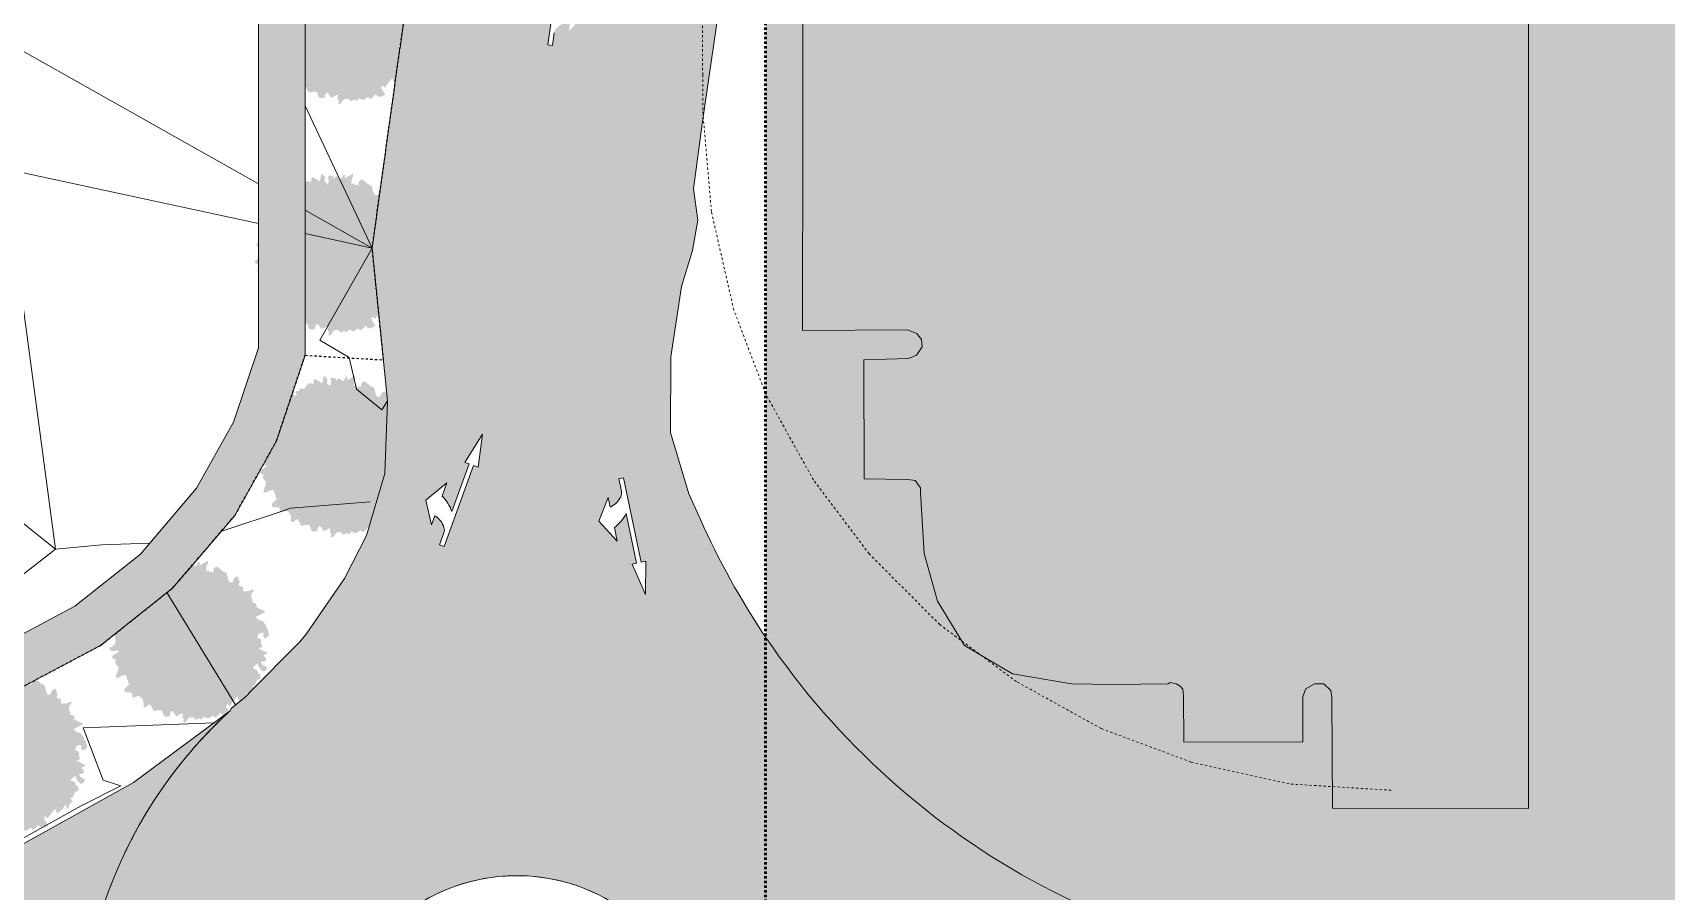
# Model space of a CAD drawing. Header units: metres. Extents: x -2515 to -2174, y 3875 to 4127.
# Drawn here: x -2244.7 to -2174.3, y 3958.8 to 3995.7 of the extents above; entities that cross this region are included whole.
import ezdxf

# ---------------------------------------------------------------- set-up
doc = ezdxf.new("R2010")
doc.units = ezdxf.units.M
for name, pattern in [('AEC_Double Dash', [0.039, 0.015, -0.004, 0.006, -0.004, 0.006, -0.004]), ('BOUNDARY Tighter', [0.008, 0.004, -0.002, 0, -0.002]), ('Dash Medium', [0.0075, 0.0045, -0.003])]:
    doc.linetypes.add(name, pattern=pattern)
for name, color, linetype, lineweight in [('A-DETL', 90, 'Continuous', 5), ('A-DETL-GENF', 92, 'Continuous', 5), ('A-FLOR', 192, 'Continuous', 5), ('A-FLOR-PATT', 8, 'Continuous', 5), ('C-PROP-LINE', 91, 'AEC_Double Dash', 5), ('C-TOPO', 7, 'Continuous', 5), ('C-TOPO-MAJR', 7, 'Continuous', 18)]:
    doc.layers.add(name, color=color, linetype=linetype, lineweight=lineweight)

# ---------------------------------------------------------------- blocks, each defined once
blk = doc.blocks.new('Family - ___-284748-GA - TENANCY PLAN')
at = {"layer": 'C-PROP-LINE', "color": 1}
for p, q in [((-2216.007, 3993.855), (-2216.072, 4003.092)), ((-2216.007, 3992.359), (-2216.007, 3993.855)), ((-2215.633, 3987.988), (-2216.007, 3992.359)), ((-2214.674, 3983.771), (-2215.633, 3987.988)), ((-2213.309, 3980.192), (-2214.674, 3983.771))]:
    blk.add_line(p, q, dxfattribs=at)
at = {"layer": 'C-PROP-LINE', "color": 21}
for p, q in [((-2213.29, 3980.142), (-2213.309, 3980.192)), ((-2211.26, 3976.479), (-2213.29, 3980.142)), ((-2208.872, 3973.312), (-2211.26, 3976.479)), ((-2205.842, 3970.275), (-2208.872, 3973.312)), ((-2202.558, 3967.833), (-2205.842, 3970.275)), ((-2198.925, 3965.818), (-2202.558, 3967.833)), ((-2195.07, 3964.379), (-2198.925, 3965.818)), ((-2190.867, 3963.44), (-2195.07, 3964.379)), ((-2186.49, 3963.17), (-2190.867, 3963.44))]:
    blk.add_line(p, q, dxfattribs=at)
blk = doc.blocks.new('Tree 7m - Tree-V247-GA - TENANCY PLAN')
at = {"layer": 'A-DETL-GENF', "transparency": 33554585}
blk.add_hatch(color=53, dxfattribs=at).paths.add_polyline_path([(2.357, 2.429), (2.059, 2.371), (1.907, 2.493), (1.922, 2.628), (1.746, 2.671), (1.734, 2.765), (1.546, 2.765), (1.464, 2.938), (1.223, 2.963), (1.215, 3.085), (1.103, 3.108), (0.895, 3.08), (0.898, 3.23), (0.801, 3.308), (0.603, 3.371), (0.574, 3.267), (0.551, 3.074), (0.518, 3.004), (0.43, 2.995), (0.416, 3.042), (0.433, 3.094), (0.41, 3.12), (-0.092, 3.008), (-0.057, 3.124), (-0.043, 3.226), (-0.353, 3.237), (-0.505, 3.155), (-0.543, 3.225), (-0.47, 3.348), (-0.56, 3.362), (-0.66, 3.278), (-0.87, 3.243), (-0.894, 3.096), (-0.976, 3.12), (-1.221, 3.015), (-1.356, 3.067), (-1.458, 2.941), (-1.426, 2.81), (-1.487, 2.637), (-1.408, 2.588), (-1.403, 2.5), (-1.575, 2.485), (-1.68, 2.509), (-1.628, 2.599), (-1.604, 2.76), (-1.622, 2.892), (-1.685, 2.936), (-1.802, 2.936), (-1.884, 2.864), (-1.802, 2.69), (-1.838, 2.516), (-1.894, 2.583), (-1.961, 2.624), (-2.089, 2.593), (-2.089, 2.501), (-2.099, 2.399), (-2.154, 2.385), (-2.254, 2.466), (-2.285, 2.354), (-2.2, 2.242), (-2.204, 2.145), (-2.146, 2.11), (-2.142, 2.025), (-2.239, 2.064), (-2.316, 2.064), (-2.32, 2.014), (-2.332, 1.952), (-2.413, 1.855), (-2.448, 1.793), (-2.404, 1.706), (-2.387, 1.632), (-2.481, 1.564), (-2.566, 1.554), (-2.708, 1.63), (-2.701, 1.681), (-2.63, 1.723), (-2.595, 1.851), (-2.706, 1.892), (-2.795, 1.887), (-2.88, 1.839), (-2.907, 1.738), (-2.954, 1.664), (-2.96, 1.55), (-3.008, 1.479), (-3.017, 1.256), (-2.971, 1.159), (-2.892, 1.083), (-2.915, 1.022), (-2.905, 0.908), (-3.022, 0.946), (-3.33, 1.014), (-3.368, 0.976), (-3.294, 0.844), (-3.195, 0.608), (-3.292, 0.501), (-3.203, 0.363), (-3.251, 0.29), (-3.281, 0.226), (-3.279, 0.164), (-3.321, 0.141), (-3.368, 0.052), (-3.593, -0.01), (-3.556, -0.064), (-3.408, -0.112), (-3.215, -0.256), (-3.224, -0.323), (-3.294, -0.361), (-3.303, -0.475), (-3.221, -0.519), (-3.236, -0.609), (-3.353, -0.688), (-3.429, -0.919), (-3.277, -0.96), (-3.098, -0.864), (-3.005, -0.943), (-3.052, -1.118), (-3.166, -1.329), (-3.087, -1.504), (-3.049, -1.706), (-3.011, -1.835), (-2.827, -1.823), (-2.745, -1.7), (-2.707, -1.797), (-2.622, -1.806), (-2.637, -1.896), (-2.549, -1.963), (-2.677, -2.101), (-2.815, -2.162), (-2.885, -2.25), (-2.704, -2.291), (-2.484, -2.323), (-2.59, -2.428), (-2.525, -2.472), (-2.35, -2.402), (-2.297, -2.499), (-2.286, -2.63), (-2.093, -2.61), (-2.169, -2.697), (-2.098, -2.756), (-2.072, -2.847), (-1.982, -2.841), (-1.897, -2.7), (-1.756, -2.586), (-1.748, -2.803), (-1.827, -2.847), (-1.879, -2.961), (-1.856, -3.11), (-1.756, -3.06), (-1.68, -2.978), (-1.549, -2.934), (-1.552, -3.06), (-1.514, -3.104), (-1.481, -3.241), (-1.403, -3.259), (-1.3, -3.151), (-1.23, -3.162), (-1.215, -3.265), (-1.131, -3.268), (-0.967, -3.282), (-0.914, -3.233), (-0.812, -3.233), (-0.759, -3.347), (-0.68, -3.35), (-0.631, -3.3), (-0.517, -3.382), (-0.441, -3.335), (-0.446, -3.244), (-0.35, -3.227), (-0.326, -3.344), (-0.286, -3.51), (-0.215, -3.537), (-0.139, -3.446), (0.036, -3.437), (0.115, -3.589), (0.197, -3.56), (0.296, -3.388), (0.247, -3.309), (0.343, -3.218), (0.527, -3.244), (0.551, -3.3), (0.714, -3.367), (0.735, -3.259), (0.694, -3.159), (0.709, -3.054), (0.796, -3.06), (0.957, -3.133), (1.045, -3.124), (1.06, -3.045), (1.033, -3.007), (1.095, -2.914), (1.188, -2.926), (1.226, -2.972), (1.276, -3.119), (1.358, -3.151), (1.489, -3.083), (1.504, -2.931), (1.542, -2.849), (1.662, -2.849), (1.7, -2.782), (1.861, -2.797), (1.943, -2.782), (1.948, -2.616), (1.995, -2.493), (2.089, -2.56), (2.179, -2.636), (2.261, -2.583), (2.241, -2.382), (2.293, -2.279), (2.416, -2.107), (2.56, -2.075), (2.735, -2.104), (2.802, -2.042), (2.747, -1.923), (2.542, -1.803), (2.545, -1.721), (2.606, -1.738), (2.788, -1.765), (2.922, -1.759), (2.91, -1.618), (2.852, -1.513), (2.963, -1.504), (3.001, -1.344), (2.969, -1.27), (3.022, -1.19), (3.315, -1.012), (3.363, -0.936), (3.246, -0.885), (2.969, -0.788), (2.994, -0.666), (3.032, -0.608), (3.055, -0.498), (3.109, -0.46), (3.088, -0.379), (3.388, -0.353), (3.447, -0.29), (3.454, -0.203), (3.33, -0.12), (3.256, -0.015), (3.327, 0.099), (3.343, 0.186), (3.132, 0.254), (3.078, 0.374), (3.086, 0.524), (3.172, 0.666), (3.254, 0.742), (3.236, 0.829), (3.007, 0.837), (2.982, 0.885), (3.04, 1.182), (2.931, 1.254), (2.847, 1.292), (2.755, 1.404), (2.809, 1.515), (2.842, 1.635), (2.788, 1.719), (2.661, 1.795), (2.557, 1.696), (2.425, 1.691), (2.45, 1.981), (2.156, 2.046), (2.296, 2.218), (2.275, 2.282), (2.372, 2.343)])

msp = doc.modelspace()

# ---------------------------------------------------------------- hatches: boundary and pattern name
at = {"layer": 'A-DETL-GENF', "transparency": 33554585}
h = msp.add_hatch(color=7, dxfattribs=at)
h.paths.add_polyline_path([(-2302.0185, 3892.4128), (-2174.3113, 3892.4128), (-2174.3113, 4126.8955), (-2514.8637, 4126.8955), (-2514.8637, 3892.4128), (-2344.5875, 3892.4128)])
h.paths.add_polyline_path([(-2500.3708, 3896.9439), (-2507.4708, 3896.9439), (-2507.4708, 3904.3439), (-2500.3708, 3904.3439), (-2500.3708, 3903.4974)])
h.paths.add_polyline_path([(-2443.0284, 3945.9439), (-2477.4708, 3945.9439), (-2477.4708, 4057.0406), (-2355.409, 4057.0406), (-2355.409, 4059.8908), (-2213.309, 4059.8908), (-2213.309, 3949.0908), (-2338.4583, 3949.0908), (-2338.4583, 3945.9439), (-2441.6982, 3945.9439)])
at = {"layer": 'A-FLOR-PATT', "transparency": 33554585}
h = msp.add_hatch(color=253, dxfattribs=at)
h.paths.add_polyline_path([(-2217.4479, 3892.4128), (-2214.9123, 3892.4128), (-2214.9123, 3923.2068), (-2214.906, 3923.7677), (-2214.8871, 3924.3284), (-2214.8556, 3924.8885), (-2214.8116, 3925.4477), (-2214.7551, 3926.0059), (-2214.686, 3926.5626), (-2214.6045, 3927.1176), (-2214.5105, 3927.6707), (-2214.4041, 3928.2215), (-2214.2855, 3928.7698), (-2214.1545, 3929.3153), (-2214.0113, 3929.8577), (-2213.856, 3930.3967), (-2213.6887, 3930.9322), (-2213.5093, 3931.4637), (-2213.3181, 3931.9911), (-2213.1151, 3932.5141), (-2212.9004, 3933.0324), (-2212.6742, 3933.5457), (-2212.4365, 3934.0539), (-2212.1874, 3934.5565), (-2211.9271, 3935.0535), (-2211.6558, 3935.5445), (-2211.3735, 3936.0292), (-2211.0804, 3936.5076), (-2210.7766, 3936.9792), (-2210.4623, 3937.4439), (-2210.1377, 3937.9014), (-2209.8029, 3938.3515), (-2209.458, 3938.794), (-2209.1034, 3939.2286), (-2208.739, 3939.6552), (-2208.3652, 3940.0735), (-2207.9821, 3940.4833), (-2207.5899, 3940.8844), (-2207.1888, 3941.2766), (-2206.779, 3941.6597), (-2206.2381, 3942.1383), (-2205.9341, 3942.3979), (-2205.4995, 3942.7525), (-2205.057, 3943.0974), (-2204.6069, 3943.4322), (-2204.1494, 3943.7568), (-2203.6847, 3944.0711), (-2203.2131, 3944.3749), (-2202.7347, 3944.668), (-2202.25, 3944.9503), (-2201.759, 3945.2216), (-2201.262, 3945.4819), (-2200.7593, 3945.731), (-2200.2512, 3945.9687), (-2199.7379, 3946.195), (-2199.2196, 3946.4096), (-2198.6966, 3946.6126), (-2198.1692, 3946.8038), (-2197.6377, 3946.9832), (-2197.1022, 3947.1505), (-2196.5632, 3947.3058), (-2196.0208, 3947.449), (-2195.4753, 3947.58), (-2194.927, 3947.6986), (-2194.3762, 3947.805), (-2193.8231, 3947.899), (-2193.2681, 3947.9805), (-2192.7114, 3948.0496), (-2192.1532, 3948.1061), (-2191.594, 3948.1501), (-2191.0339, 3948.1816), (-2190.4732, 3948.2005), (-2189.9123, 3948.2068), (-2174.3113, 3948.2068), (-2174.3113, 3955.2068), (-2185.9603, 3955.2068), (-2186.6045, 3955.213), (-2187.2485, 3955.2319), (-2187.892, 3955.2633), (-2188.5348, 3955.3073), (-2189.1766, 3955.3639), (-2189.8172, 3955.4329), (-2190.4563, 3955.5145), (-2191.0937, 3955.6085), (-2191.7291, 3955.7149), (-2192.3623, 3955.8337), (-2192.9931, 3955.9649), (-2193.6212, 3956.1083), (-2194.2464, 3956.264), (-2194.8685, 3956.4319), (-2195.5958, 3956.6458), (-2196.1021, 3956.8038), (-2196.7132, 3957.0078), (-2197.3203, 3957.2237), (-2197.923, 3957.4514), (-2198.5211, 3957.6908), (-2199.1145, 3957.9418), (-2199.7029, 3958.2044), (-2200.286, 3958.4784), (-2200.8636, 3958.7638), (-2201.4356, 3959.0603), (-2202.0017, 3959.368), (-2202.5616, 3959.6867), (-2203.1152, 3960.0162), (-2203.6623, 3960.3565), (-2204.2027, 3960.7074), (-2204.7361, 3961.0688), (-2205.2623, 3961.4405), (-2205.7812, 3961.8224), (-2206.2925, 3962.2144), (-2206.796, 3962.6163), (-2207.2917, 3963.028), (-2207.7792, 3963.4492), (-2208.2583, 3963.8799), (-2208.729, 3964.3199), (-2209.191, 3964.7689), (-2209.6442, 3965.2269), (-2210.0883, 3965.6937), (-2210.5232, 3966.169), (-2210.9488, 3966.6527), (-2211.3648, 3967.1447), (-2211.7711, 3967.6447), (-2212.1676, 3968.1525), (-2212.5542, 3968.668), (-2212.9305, 3969.1909), (-2213.2966, 3969.721), (-2213.6523, 3970.2582), (-2213.9975, 3970.8023), (-2214.3319, 3971.353), (-2214.6555, 3971.9101), (-2214.9682, 3972.4734), (-2215.2698, 3973.0427), (-2215.5603, 3973.6178), (-2215.8395, 3974.1985), (-2216.1073, 3974.7844), (-2216.5946, 3975.879), (-2217.3861, 3978.5171), (-2217.3713, 3981.762), (-2216.9216, 3984.7762), (-2216.4398, 3986.316), (-2216.2216, 3987.6267), (-2216.4058, 3988.971), (-2216.0087, 3991.8482), (-2215.2326, 3997.2118), (-2214.8123, 3999.6829), (-2214.1998, 4001.0903), (-2212.9188, 4002.0052), (-2211.7168, 4002.1959), (-2207.2081, 4002.3649), (-2206.7897, 4002.1645), (-2206.6127, 4001.7932), (-2206.6878, 4001.3695), (-2207.0268, 4001.1121), (-2207.2189, 4001.0766), (-2211.7658, 4001.0011), (-2211.713, 3997.6927), (-2211.7224, 3982.8904), (-2207.2278, 3982.9124), (-2206.8313, 3982.76), (-2206.6315, 3982.51), (-2206.596, 3982.1953), (-2206.8428, 3981.8307), (-2207.1819, 3981.6865), (-2209.1007, 3981.6246), (-2209.0848, 3976.5241), (-2207.2139, 3976.4981), (-2206.9038, 3976.4527), (-2206.6632, 3976.1359), (-2206.6696, 3975.9465), (-2206.5159, 3973.3275), (-2205.9415, 3971.2852), (-2204.776, 3969.3768), (-2202.7284, 3968.1587), (-2200.1963, 3967.7321), (-2198.4238, 3967.7016), (-2196.0506, 3967.7413), (-2195.9597, 3967.7905), (-2195.7071, 3967.7399), (-2195.532, 3967.6351), (-2195.4201, 3967.4991), (-2195.3977, 3967.2162), (-2195.38, 3965.2342), (-2190.281, 3965.2439), (-2190.2753, 3967.1936), (-2190.1523, 3967.5259), (-2189.7731, 3967.7381), (-2189.3711, 3967.7379), (-2189.0802, 3967.4487), (-2189.025, 3967.1559), (-2189.0033, 3962.4079), (-2180.5973, 3962.3807), (-2180.5973, 4018.8345), (-2184.0055, 4018.8345), (-2184.0055, 4009.3128), (-2187.3753, 4009.2749), (-2193.9334, 4009.299), (-2201.0897, 4009.2644), (-2220.8259, 4009.2504), (-2227.0978, 4009.2504), (-2227.2369, 4007.5603), (-2230.1782, 3986.4257), (-2229.5139, 3979.8779), (-2229.6368, 3976.762), (-2230.4266, 3974.0919), (-2231.3706, 3972.2572), (-2233.0122, 3969.8633), (-2233.2832, 3969.532), (-2235.6271, 3967.1676), (-2236.223, 3966.6801), (-2236.2652, 3966.5825), (-2236.6271, 3966.2435), (-2236.9803, 3965.8956), (-2237.3247, 3965.5389), (-2237.6601, 3965.1737), (-2238.0855, 3964.6805), (-2238.3474, 3964.3623), (-2238.7392, 3963.8567), (-2238.9071, 3963.6325), (-2239.1942, 3963.2283), (-2239.4952, 3962.7793), (-2239.7377, 3962.3989), (-2239.9937, 3961.9743), (-2240.239, 3961.5434), (-2240.4734, 3961.1065), (-2240.6968, 3960.6638), (-2240.9192, 3960.1929), (-2241.11, 3959.7625), (-2241.2996, 3959.3043), (-2241.4776, 3958.8416), (-2241.6484, 3958.361), (-2241.7986, 3957.9034), (-2241.9414, 3957.4286), (-2242.0722, 3956.9503), (-2242.1911, 3956.469), (-2242.2978, 3955.9848), (-2242.3924, 3955.498), (-2242.4748, 3955.0091), (-2242.5449, 3954.5183), (-2242.6026, 3954.0258), (-2242.6481, 3953.5321), (-2242.6883, 3952.8653), (-2242.7018, 3952.542), (-2242.7093, 3951.9494), (-2242.7059, 3951.5504), (-2242.6881, 3951.0334), (-2242.6604, 3950.5599), (-2242.619, 3950.0658), (-2242.5653, 3949.5729), (-2242.4992, 3949.0815), (-2242.4209, 3948.5919), (-2242.3304, 3948.1044), (-2242.2276, 3947.6194), (-2242.1128, 3947.137), (-2241.9859, 3946.6577), (-2241.847, 3946.1818), (-2241.6367, 3945.5378), (-2241.5338, 3945.241), (-2241.3596, 3944.7767), (-2241.1738, 3944.317), (-2240.9042, 3943.7059), (-2240.7681, 3943.4123), (-2240.5483, 3942.9678), (-2240.3175, 3942.529), (-2240.0758, 3942.0961), (-2239.8233, 3941.6694), (-2239.5603, 3941.2491), (-2239.2867, 3940.8355), (-2238.685, 3939.6227), (-2236.267, 3937.335), (-2234.9183, 3935.5998), (-2234.3074, 3934.6443), (-2232.872, 3931.6411), (-2232.6051, 3930.8656), (-2232.1345, 3929.0392), (-2232.0257, 3928.4227), (-2231.8531, 3926.9893), (-2231.8531, 3892.4128), (-2218.7518, 3892.4128)])
h.paths.add_polyline_path([(-2225.0896, 3895.5264), (-2225.0896, 3932.2081), (-2221.6335, 3932.2081), (-2221.6335, 3895.5264)])
h.paths.add_polyline_path([(-2224.1345, 3943.7069), (-2224.4484, 3943.7193), (-2224.7615, 3943.7443), (-2225.0734, 3943.7817), (-2225.3836, 3943.8314), (-2225.6915, 3943.8935), (-2225.9968, 3943.9677), (-2226.2988, 3944.0541), (-2226.5972, 3944.1523), (-2226.8914, 3944.2624), (-2227.181, 3944.384), (-2227.5226, 3944.5466), (-2227.7446, 3944.6614), (-2228.0177, 3944.8166), (-2228.2844, 3944.9826), (-2228.5443, 3945.1591), (-2228.797, 3945.3458), (-2229.042, 3945.5423), (-2229.2791, 3945.7485), (-2229.5077, 3945.9639), (-2229.7276, 3946.1882), (-2229.9385, 3946.4211), (-2230.1398, 3946.6622), (-2230.3315, 3946.9111), (-2230.5131, 3947.1674), (-2230.6844, 3947.4308), (-2230.845, 3947.7007), (-2230.9948, 3947.9768), (-2231.1335, 3948.2587), (-2231.2609, 3948.5458), (-2231.3768, 3948.8378), (-2231.481, 3949.1342), (-2231.5733, 3949.4345), (-2231.6536, 3949.7382), (-2231.7217, 3950.0448), (-2231.7777, 3950.3539), (-2231.8212, 3950.665), (-2231.8558, 3951.0334), (-2231.8711, 3951.2912), (-2231.8774, 3951.6053), (-2231.8711, 3951.9194), (-2231.8524, 3952.2329), (-2231.8212, 3952.5455), (-2231.7777, 3952.8566), (-2231.7217, 3953.1658), (-2231.6536, 3953.4724), (-2231.5733, 3953.7761), (-2231.481, 3954.0764), (-2231.3768, 3954.3727), (-2231.2465, 3954.6972), (-2231.1335, 3954.9519), (-2230.9948, 3955.2337), (-2230.845, 3955.5099), (-2230.6844, 3955.7798), (-2230.5131, 3956.0432), (-2230.3315, 3956.2995), (-2230.1398, 3956.5484), (-2229.9385, 3956.7895), (-2229.7276, 3957.0224), (-2229.5077, 3957.2467), (-2229.2791, 3957.4621), (-2229.042, 3957.6682), (-2228.797, 3957.8648), (-2228.5443, 3958.0515), (-2228.2844, 3958.2279), (-2228.0177, 3958.3939), (-2227.7446, 3958.5492), (-2227.4656, 3958.6935), (-2227.181, 3958.8266), (-2226.8914, 3958.9482), (-2226.5972, 3959.0583), (-2226.2988, 3959.1565), (-2225.9968, 3959.2428), (-2225.6915, 3959.3171), (-2225.3836, 3959.3791), (-2225.0734, 3959.4289), (-2224.7615, 3959.4663), (-2224.4484, 3959.4912), (-2224.1345, 3959.5037), (-2223.8203, 3959.5037), (-2223.5064, 3959.4912), (-2223.1933, 3959.4663), (-2222.8814, 3959.4289), (-2222.5712, 3959.3791), (-2222.2015, 3959.3021), (-2221.958, 3959.2428), (-2221.656, 3959.1565), (-2221.3576, 3959.0583), (-2221.0634, 3958.9482), (-2220.7737, 3958.8266), (-2220.4892, 3958.6935), (-2220.2101, 3958.5492), (-2219.8842, 3958.361), (-2219.6704, 3958.2279), (-2219.4105, 3958.0515), (-2219.1578, 3957.8648), (-2218.9128, 3957.6682), (-2218.6757, 3957.4621), (-2218.4471, 3957.2467), (-2218.2272, 3957.0224), (-2218.0163, 3956.7895), (-2217.8149, 3956.5484), (-2217.6233, 3956.2995), (-2217.4417, 3956.0432), (-2217.2704, 3955.7798), (-2217.1098, 3955.5099), (-2216.96, 3955.2337), (-2216.8213, 3954.9519), (-2216.6939, 3954.6647), (-2216.578, 3954.3727), (-2216.4738, 3954.0764), (-2216.3815, 3953.7761), (-2216.3012, 3953.4724), (-2216.233, 3953.1658), (-2216.1771, 3952.8566), (-2216.1335, 3952.5455), (-2216.1024, 3952.2329), (-2216.0836, 3951.9194), (-2216.0774, 3951.6053), (-2216.0836, 3951.2912), (-2216.1024, 3950.9776), (-2216.1335, 3950.665), (-2216.1771, 3950.3539), (-2216.233, 3950.0448), (-2216.3012, 3949.7382), (-2216.3815, 3949.4345), (-2216.4738, 3949.1342), (-2216.578, 3948.8378), (-2216.6939, 3948.5458), (-2216.8804, 3948.1386), (-2216.96, 3947.9768), (-2217.1098, 3947.7007), (-2217.2704, 3947.4308), (-2217.4417, 3947.1674), (-2217.6233, 3946.9111), (-2217.8149, 3946.6622), (-2218.0163, 3946.4211), (-2218.2272, 3946.1882), (-2218.4471, 3945.9639), (-2218.6757, 3945.7485), (-2218.9128, 3945.5423), (-2219.1578, 3945.3458), (-2219.4105, 3945.1591), (-2219.6704, 3944.9826), (-2219.9371, 3944.8166), (-2220.2101, 3944.6614), (-2220.4892, 3944.5171), (-2220.7737, 3944.384), (-2221.0634, 3944.2624), (-2221.3576, 3944.1523), (-2221.656, 3944.0541), (-2221.958, 3943.9677), (-2222.2633, 3943.8935), (-2222.5712, 3943.8314), (-2222.8814, 3943.7817), (-2223.1933, 3943.7443), (-2223.5064, 3943.7193), (-2223.8203, 3943.7069)])
h.paths.add_polyline_path([(-2218.453, 3971.563), (-2219.0372, 3972.8708), (-2218.8415, 3972.912), (-2219.2884, 3975.0368), (-2219.352, 3974.9217), (-2219.4243, 3974.8118), (-2219.5049, 3974.7079), (-2219.5933, 3974.6106), (-2219.6891, 3974.5205), (-2219.7915, 3974.438), (-2219.6701, 3973.8541), (-2220.4573, 3974.7103), (-2220.0583, 3975.7218), (-2219.9755, 3975.3234), (-2219.9426, 3975.3284), (-2219.8538, 3975.3796), (-2219.7346, 3975.4733), (-2219.6952, 3975.5092), (-2219.6273, 3975.586), (-2219.568, 3975.6696), (-2219.5181, 3975.7592), (-2219.4965, 3975.8146), (-2219.4843, 3975.8729), (-2219.4843, 3975.9518), (-2219.4965, 3976.0258), (-2219.6012, 3976.5235), (-2219.4006, 3976.5662), (-2218.6408, 3972.9542), (-2218.4451, 3972.9953), (-2218.4457, 3972.8878)])
h.paths.add_polyline_path([(-2227.098, 3973.6274), (-2227.2903, 3973.6984), (-2227.0875, 3974.2663), (-2227.0814, 3974.3255), (-2227.0875, 3974.3952), (-2227.1033, 3974.4552), (-2227.1351, 3974.5386), (-2227.1818, 3974.6299), (-2227.238, 3974.7157), (-2227.3031, 3974.7949), (-2227.3763, 3974.8666), (-2227.4569, 3974.93), (-2227.4888, 3974.9397), (-2227.6278, 3974.5573), (-2227.8777, 3975.6155), (-2226.9759, 3976.3501), (-2227.1797, 3975.7896), (-2227.0902, 3975.6933), (-2226.9759, 3975.5423), (-2226.9348, 3975.4814), (-2226.8699, 3975.367), (-2226.8141, 3975.2479), (-2226.7677, 3975.1249), (-2226.0208, 3977.1637), (-2226.2086, 3977.2325), (-2225.4429, 3978.443), (-2225.6405, 3977.0244), (-2225.8283, 3977.0932), (-2227.0875, 3973.656)])
h.paths.add_polyline_path([(-2222.4488, 3995.119), (-2222.6518, 3995.1475), (-2222.1304, 3998.8015), (-2222.3284, 3998.8298), (-2221.8312, 4000.173), (-2221.7295, 3998.7443), (-2221.9275, 3998.7726), (-2222.2342, 3996.623), (-2222.1036, 3996.7329), (-2222.0296, 3996.7879), (-2221.9183, 3996.858), (-2221.8019, 3996.9192), (-2221.6811, 3996.9712), (-2221.5567, 3997.0136), (-2221.471, 3997.6038), (-2221.0242, 3996.53), (-2221.745, 3995.716), (-2221.6866, 3996.1187), (-2221.7193, 3996.1252), (-2221.8202, 3996.1075), (-2221.9187, 3996.0789), (-2222.0135, 3996.04), (-2222.1304, 3995.9725), (-2222.1879, 3995.9327), (-2222.2654, 3995.8656), (-2222.3047, 3995.8209), (-2222.3361, 3995.7703), (-2222.3587, 3995.7153), (-2222.372, 3995.6573), (-2222.4447, 3995.1475)])
h.paths.add_polyline_path([(-2190.2381, 4001.0918), (-2195.025, 4001.1322), (-2199.6875, 4001.1113), (-2200.1254, 4001.1882), (-2200.3261, 4001.4293), (-2200.4105, 4001.7074), (-2200.3065, 4002.0528), (-2199.9984, 4002.2871), (-2199.7478, 4002.3332), (-2190.2554, 4002.288), (-2189.9128, 4002.2719), (-2189.6192, 4001.9927), (-2189.5698, 4001.6209), (-2189.7185, 4001.2964), (-2190.0176, 4001.1237)])
h.paths.add_polyline_path([(-2220.8337, 4013.1439), (-2220.8492, 4020.9099), (-2220.8477, 4046.292), (-2220.8511, 4050.1288), (-2220.7761, 4054.6901), (-2220.4139, 4056.2953), (-2219.863, 4057.1609), (-2219.2826, 4057.7721), (-2217.718, 4058.8388), (-2216.7206, 4059.1303), (-2215.5812, 4059.2492), (-2214.6224, 4059.0246), (-2213.1777, 4058.0833), (-2212.4022, 4056.8659), (-2184.0055, 4056.8659), (-2184.0055, 4056.7083), (-2180.5973, 4056.7083), (-2180.5973, 4066.9392), (-2194.9274, 4067.0364), (-2198.9911, 4067.1004), (-2202.1732, 4067.23), (-2208.8297, 4067.8039), (-2215.67, 4068.0068), (-2219.8612, 4067.6476), (-2222.8688, 4067.2628), (-2227.2404, 4066.7793), (-2227.1913, 4064.6079), (-2226.8798, 4063.6275), (-2226.7375, 4063.0761), (-2226.673, 4062.6324), (-2226.7261, 4056.7011), (-2226.7558, 4050.3718), (-2226.7918, 4046.1765), (-2226.8105, 4045.924), (-2226.9219, 4045.4405), (-2227.1752, 4044.7766), (-2227.2042, 4042.0338), (-2226.8847, 4041.0096), (-2226.8707, 4030.8916), (-2226.8911, 4021.1749), (-2227.2118, 4020.0415), (-2227.1056, 4017.3637), (-2226.8553, 4015.6983), (-2226.8449, 4014.6078), (-2226.8725, 4013.1439)])
at = {"layer": 'A-FLOR-PATT'}
for color, points in [(254, [(-2259.4494, 3959.1439), (-2257.0515, 3959.1439), (-2257.9515, 3960.0439), (-2257.9515, 3965.9439), (-2253.9934, 3965.9439), (-2249.3561, 3966.3853), (-2245.0861, 3967.6537), (-2241.8221, 3969.3841), (-2238.72, 3971.8553), (-2236.0551, 3974.972), (-2234.2799, 3978.1504), (-2233.0527, 3981.8253), (-2233.0527, 4008.3655), (-2235.0527, 4008.0487), (-2235.0527, 3982.1504), (-2236.1175, 3978.9618), (-2237.7043, 3976.1207), (-2240.1158, 3973.3004), (-2242.9229, 3971.0642), (-2245.8467, 3969.5142), (-2249.7392, 3968.3579), (-2254.1283, 3967.9439), (-2259.8884, 3967.9439), (-2266.5832, 3966.5439), (-2293.5542, 3966.5439), (-2292.8691, 3964.5439), (-2261.6263, 3964.5439), (-2259.9515, 3963.4684), (-2259.9515, 3960.0439), (-2260.8515, 3959.1439), (-2259.9515, 3959.1439)]), (253, [(-2240.4068, 3963.4978), (-2237.9862, 3964.8001), (-2237.6113, 3965.2267), (-2237.1801, 3965.6886), (-2236.8346, 3966.039), (-2236.6271, 3966.2434), (-2236.2652, 3966.5825), (-2240.2646, 3963.6037)]), (253, [(-2246.3637, 3960.1971), (-2240.909, 3960.2157), (-2240.613, 3960.8298), (-2240.3902, 3961.2615), (-2240.2141, 3961.587), (-2239.9632, 3962.0248), (-2239.6223, 3962.5798), (-2239.4124, 3962.9041), (-2239.078, 3963.3918), (-2238.8292, 3963.7365), (-2238.5521, 3964.1026), (-2238.1607, 3964.5899), (-2237.9862, 3964.8001), (-2240.7791, 3963.2915), (-2246.346, 3960.2068)]), (253, [(-2244.7347, 3955.3351), (-2241.9414, 3957.4286), (-2241.7986, 3957.9034), (-2241.6123, 3958.4632), (-2241.4775, 3958.8415), (-2241.2448, 3959.4366), (-2241.1091, 3959.7644), (-2240.909, 3960.2157), (-2246.3637, 3960.1971), (-2244.8163, 3955.5787)])]:
    msp.add_hatch(color=color, dxfattribs=at).paths.add_polyline_path(points)

# ---------------------------------------------------------------- linework, layer by layer
at = {"layer": 'A-DETL', "linetype": 'Dash Medium', "lineweight": 50}
msp.add_line((-2213.309, 4059.8908), (-2213.309, 3949.0908), dxfattribs=at)
at = {"layer": 'A-DETL', "linetype": 'BOUNDARY Tighter', "lineweight": 25}
for p, q in [((-2230.1782, 3986.4257), (-2226.9834, 4009.3818)), ((-2229.6917, 3981.6302), (-2230.1782, 3986.4257)), ((-2234.2799, 3978.1504), (-2233.0527, 3981.8253)), ((-2233.0527, 3981.8253), (-2229.6917, 3981.6302)), ((-2236.0551, 3974.972), (-2234.2799, 3978.1504)), ((-2238.72, 3971.8553), (-2236.0551, 3974.972)), ((-2241.8221, 3969.3841), (-2238.72, 3971.8553)), ((-2245.0861, 3967.6537), (-2241.8221, 3969.3841))]:
    msp.add_line(p, q, dxfattribs=at)
at = {"layer": 'A-DETL'}
for p, q in [((-2222.1304, 3998.8015), (-2222.6518, 3995.1475)), ((-2222.4488, 3995.119), (-2222.372, 3995.6573)), ((-2222.6518, 3995.1475), (-2222.4488, 3995.119)), ((-2225.4429, 3978.443), (-2226.2086, 3977.2325)), ((-2225.6405, 3977.0244), (-2225.4429, 3978.443)), ((-2227.098, 3973.6274), (-2225.8283, 3977.0932)), ((-2226.0208, 3977.1637), (-2226.7677, 3975.1249)), ((-2226.2086, 3977.2325), (-2226.0208, 3977.1637)), ((-2225.8283, 3977.0932), (-2225.6405, 3977.0244)), ((-2219.4006, 3976.5662), (-2219.6012, 3976.5235)), ((-2219.6012, 3976.5235), (-2219.4892, 3975.9914)), ((-2218.6408, 3972.9542), (-2219.4006, 3976.5662)), ((-2226.9759, 3976.3501), (-2227.8777, 3975.6155)), ((-2227.1797, 3975.7896), (-2226.9759, 3976.3501)), ((-2220.0583, 3975.7218), (-2220.4573, 3974.7103)), ((-2219.9755, 3975.3234), (-2220.0583, 3975.7218)), ((-2227.8777, 3975.6155), (-2227.6278, 3974.5573)), ((-2219.9426, 3975.3284), (-2219.9755, 3975.3234)), ((-2219.2884, 3975.0368), (-2218.8415, 3972.912)), ((-2227.6278, 3974.5573), (-2227.4888, 3974.9397)), ((-2227.4888, 3974.9397), (-2227.4569, 3974.93)), ((-2220.4573, 3974.7103), (-2219.6701, 3973.8541)), ((-2219.6701, 3973.8541), (-2219.7915, 3974.438)), ((-2227.1033, 3974.2089), (-2227.2903, 3973.6984)), ((-2227.2903, 3973.6984), (-2227.098, 3973.6274)), ((-2218.8415, 3972.912), (-2219.0372, 3972.8708)), ((-2219.0372, 3972.8708), (-2218.453, 3971.563)), ((-2218.4451, 3972.9953), (-2218.6408, 3972.9542)), ((-2218.453, 3971.563), (-2218.4451, 3972.9953))]:
    msp.add_line(p, q, dxfattribs=at)
for centre, radius, start, end in [((-2228.3728, 3974.59), 1.6919, 18.430942, 45.156648), ((-2220.3731, 3976.1772), 0.9517, 296.898591, 333.948548), ((-2219.8415, 3975.9173), 0.36, 333.948548, 11.879327), ((-2220.8003, 3975.7963), 1.6919, 306.602006, 333.327712), ((-2228.0047, 3974.1518), 0.9517, 17.810106, 54.860063), ((-2227.4413, 3974.3328), 0.36, 339.879327, 17.810106)]:
    msp.add_arc(centre, radius, start, end, dxfattribs=at)
at = {"layer": 'A-FLOR'}
for p, q in [((-2180.5973, 4018.8345), (-2180.5973, 3962.3807)), ((-2233.0527, 3993.3724), (-2233.0527, 4008.3655)), ((-2235.0527, 4008.0487), (-2235.0527, 3982.1504)), ((-2211.7154, 3991.3994), (-2211.713, 3997.6927)), ((-2215.2326, 3997.2118), (-2216.0087, 3991.8482)), ((-2230.1782, 3986.4257), (-2228.9857, 3994.9944)), ((-2233.0527, 3981.8253), (-2233.0527, 3993.368)), ((-2216.0087, 3991.8482), (-2216.4058, 3988.971)), ((-2211.7224, 3982.8904), (-2211.7154, 3991.3994)), ((-2216.4058, 3988.971), (-2216.2216, 3987.6267)), ((-2216.2216, 3987.6267), (-2216.4398, 3986.316)), ((-2229.5139, 3979.8779), (-2230.1782, 3986.4257)), ((-2216.4398, 3986.316), (-2216.9216, 3984.7762)), ((-2216.9216, 3984.7762), (-2217.3713, 3981.762)), ((-2207.2278, 3982.9124), (-2211.7224, 3982.8904)), ((-2206.8313, 3982.76), (-2207.2278, 3982.9124)), ((-2206.6315, 3982.51), (-2206.8313, 3982.76)), ((-2235.0527, 3982.1504), (-2236.1175, 3978.9618)), ((-2206.8428, 3981.8307), (-2206.596, 3982.1953)), ((-2206.596, 3982.1953), (-2206.6315, 3982.51)), ((-2234.2799, 3978.1504), (-2233.0527, 3981.8253)), ((-2217.3713, 3981.762), (-2217.3861, 3978.5171)), ((-2209.1007, 3981.6246), (-2207.1819, 3981.6865)), ((-2209.0848, 3976.5241), (-2209.1007, 3981.6246)), ((-2207.1819, 3981.6865), (-2206.8428, 3981.8307)), ((-2229.6368, 3976.762), (-2229.5155, 3979.8381)), ((-2229.5153, 3979.8438), (-2229.5139, 3979.8779)), ((-2236.1175, 3978.9618), (-2237.7043, 3976.1207)), ((-2217.3861, 3978.5171), (-2216.5946, 3975.879)), ((-2236.0551, 3974.972), (-2234.2799, 3978.1504)), ((-2230.4266, 3974.0919), (-2229.6368, 3976.762)), ((-2207.2139, 3976.4981), (-2209.0848, 3976.5241)), ((-2206.9038, 3976.4527), (-2207.2139, 3976.4981)), ((-2206.6632, 3976.1359), (-2206.9038, 3976.4527)), ((-2237.7043, 3976.1207), (-2240.1158, 3973.3004)), ((-2216.5946, 3975.879), (-2216.1073, 3974.7844)), ((-2206.6696, 3975.9465), (-2206.6632, 3976.1359)), ((-2206.5159, 3973.3275), (-2206.6696, 3975.9465)), ((-2238.1602, 3972.5099), (-2236.0551, 3974.972)), ((-2231.3706, 3972.2572), (-2230.4266, 3974.0919)), ((-2240.1158, 3973.3004), (-2242.9229, 3971.0642)), ((-2205.9415, 3971.2852), (-2206.5159, 3973.3275)), ((-2238.72, 3971.8553), (-2238.1649, 3972.5045)), ((-2233.0122, 3969.8633), (-2231.3706, 3972.2572)), ((-2241.8221, 3969.3841), (-2238.72, 3971.8553)), ((-2242.9229, 3971.0642), (-2245.8467, 3969.5142)), ((-2204.776, 3969.3768), (-2205.9415, 3971.2852)), ((-2245.0861, 3967.6537), (-2241.8221, 3969.3841)), ((-2235.4769, 3967.3191), (-2233.2832, 3969.532)), ((-2233.2832, 3969.532), (-2233.0122, 3969.8633)), ((-2202.7284, 3968.1587), (-2204.776, 3969.3768)), ((-2200.1963, 3967.7321), (-2202.7284, 3968.1587)), ((-2235.6271, 3967.1676), (-2235.4849, 3967.3111)), ((-2198.4238, 3967.7016), (-2200.1963, 3967.7321)), ((-2196.0506, 3967.7413), (-2198.4238, 3967.7016)), ((-2195.9597, 3967.7905), (-2196.0506, 3967.7413)), ((-2195.7071, 3967.7399), (-2195.9597, 3967.7905)), ((-2195.532, 3967.6351), (-2195.7071, 3967.7399)), ((-2195.4201, 3967.4991), (-2195.532, 3967.6351)), ((-2195.3977, 3967.2162), (-2195.4201, 3967.4991)), ((-2190.1523, 3967.5259), (-2190.2753, 3967.1936)), ((-2189.7731, 3967.7381), (-2190.1523, 3967.5259)), ((-2189.3711, 3967.7379), (-2189.7731, 3967.7381)), ((-2189.0802, 3967.4487), (-2189.3711, 3967.7379)), ((-2189.025, 3967.1559), (-2189.0802, 3967.4487)), ((-2240.4068, 3963.4978), (-2236.2652, 3966.5825)), ((-2236.2652, 3966.5825), (-2236.223, 3966.6801)), ((-2236.223, 3966.6801), (-2235.6271, 3967.1676)), ((-2195.38, 3965.2342), (-2195.3977, 3967.2162)), ((-2190.2753, 3967.1936), (-2190.281, 3965.2439)), ((-2189.0033, 3962.4079), (-2189.025, 3967.1559)), ((-2190.281, 3965.2439), (-2195.38, 3965.2342)), ((-2246.3637, 3960.1971), (-2240.4068, 3963.4978)), ((-2180.5973, 3962.3807), (-2189.0033, 3962.4079))]:
    msp.add_line(p, q, dxfattribs=at)
for centre, radius, start, end in [((-2185.9603, 3988.2068), 33, 204, 214.029068), ((-2185.9603, 3988.2068), 33, 204, 214.029068), ((-2185.9603, 3988.2068), 33, 214.029068, 270), ((-2185.9603, 3988.2068), 33, 214.029068, 270), ((-2222.91, 3951.9644), 19.8002, 132.570266, 133.222686), ((-2222.91, 3951.9644), 19.8002, 132.570266, 133.222686), ((-2222.91, 3951.9644), 19.8002, 132.415168, 132.570266), ((-2222.91, 3951.9644), 19.8002, 132.415168, 132.570266), ((-2222.91, 3951.9644), 19.8002, 133.244016, 188.344768), ((-2222.91, 3951.9644), 19.8002, 135.285174, 136.719541), ((-2222.91, 3951.9644), 19.8002, 133.850159, 135.28475), ((-2222.91, 3951.9644), 19.8002, 133.244016, 133.849959), ((-2222.91, 3951.9644), 19.8002, 138.154752, 139.589124), ((-2222.91, 3951.9644), 19.8002, 136.720014, 138.154333), ((-2222.91, 3951.9644), 19.8002, 141.024045, 142.458705), ((-2222.91, 3951.9644), 19.8002, 139.589413, 141.023915), ((-2222.91, 3951.9644), 19.8002, 142.458707, 143.893449), ((-2222.91, 3951.9644), 19.8002, 145.328289, 146.045662), ((-2222.91, 3951.9644), 19.8002, 143.893498, 145.328253), ((-2222.91, 3951.9644), 19.8002, 149.632672, 151.067449), ((-2222.91, 3951.9644), 19.8002, 152.502246, 153.937037), ((-2222.91, 3951.9644), 19.8002, 151.067454, 152.50223), ((-2222.91, 3951.9644), 19.8002, 155.371863, 156.80662), ((-2222.91, 3951.9644), 19.8002, 153.937039, 155.371828), ((-2222.91, 3951.9644), 19.8002, 156.806681, 158.241411), ((-2223.9774, 3951.6053), 7.9, 0, 180), ((-2223.9774, 3951.6053), 7.9, 63.797468, 136.708861), ((-2222.91, 3951.9644), 19.8002, 158.241479, 159.676202)]:
    msp.add_arc(centre, radius, start, end, dxfattribs=at)
for points in [[(-2236.3047, 3966.5463), (-2236.3601, 3966.4954), (-2236.4152, 3966.4443), (-2236.4699, 3966.3928)], [(-2236.4699, 3966.3928), (-2236.4152, 3966.4443), (-2236.3601, 3966.4954), (-2236.3047, 3966.5463)], [(-2236.2652, 3966.5825), (-2236.2784, 3966.5704), (-2236.2916, 3966.5584), (-2236.3047, 3966.5463)], [(-2236.3047, 3966.5463), (-2236.2916, 3966.5584), (-2236.2784, 3966.5704), (-2236.2652, 3966.5825)], [(-2236.9804, 3965.8955), (-2237.0966, 3965.778), (-2237.2114, 3965.6592), (-2237.3247, 3965.5389)], [(-2237.3247, 3965.5389), (-2237.2114, 3965.6592), (-2237.0966, 3965.778), (-2236.9804, 3965.8955)], [(-2236.6271, 3966.2434), (-2236.7463, 3966.1289), (-2236.864, 3966.013), (-2236.9803, 3965.8955)], [(-2236.9803, 3965.8955), (-2236.864, 3966.013), (-2236.7463, 3966.1289), (-2236.6271, 3966.2434)], [(-2236.4753, 3966.3878), (-2236.5261, 3966.3399), (-2236.5767, 3966.2918), (-2236.6271, 3966.2435)], [(-2236.6271, 3966.2435), (-2236.5767, 3966.2918), (-2236.5261, 3966.3399), (-2236.4753, 3966.3878)], [(-2237.6601, 3965.1736), (-2237.7704, 3965.0505), (-2237.8791, 3964.926), (-2237.9862, 3964.8002)], [(-2237.9862, 3964.8002), (-2237.8791, 3964.926), (-2237.7704, 3965.0505), (-2237.6601, 3965.1736)], [(-2237.3248, 3965.5388), (-2237.438, 3965.4185), (-2237.5498, 3965.2968), (-2237.66, 3965.1737)], [(-2237.66, 3965.1737), (-2237.5498, 3965.2968), (-2237.438, 3965.4185), (-2237.3248, 3965.5388)], [(-2238.3029, 3964.4187), (-2238.4069, 3964.2902), (-2238.5092, 3964.1604), (-2238.6099, 3964.0294)], [(-2238.6099, 3964.0294), (-2238.5092, 3964.1604), (-2238.4069, 3964.2902), (-2238.3029, 3964.4187)], [(-2237.9862, 3964.8001), (-2238.0934, 3964.6743), (-2238.1989, 3964.5472), (-2238.3029, 3964.4187)], [(-2238.3029, 3964.4187), (-2238.1989, 3964.5472), (-2238.0934, 3964.6743), (-2237.9862, 3964.8001)], [(-2239.1942, 3963.2283), (-2239.2882, 3963.0923), (-2239.3805, 3962.9552), (-2239.4711, 3962.817)], [(-2238.9071, 3963.6325), (-2239.0044, 3963.4989), (-2239.1002, 3963.3642), (-2239.1942, 3963.2283)], [(-2239.1942, 3963.2283), (-2239.1002, 3963.3642), (-2239.0044, 3963.4989), (-2238.9071, 3963.6325)], [(-2239.7376, 3962.3989), (-2239.8247, 3962.2584), (-2239.9101, 3962.1169), (-2239.9936, 3961.9743)], [(-2239.4711, 3962.817), (-2239.5617, 3962.6787), (-2239.6505, 3962.5394), (-2239.7376, 3962.3989)], [(-2239.9936, 3961.9743), (-2240.0772, 3961.8317), (-2240.159, 3961.688), (-2240.239, 3961.5434)], [(-2240.239, 3961.5434), (-2240.159, 3961.688), (-2240.0772, 3961.8317), (-2239.9936, 3961.9743)], [(-2240.239, 3961.5434), (-2240.3189, 3961.3987), (-2240.3971, 3961.2531), (-2240.4734, 3961.1065)], [(-2240.4734, 3961.1065), (-2240.3971, 3961.2531), (-2240.3189, 3961.3987), (-2240.239, 3961.5434)], [(-2240.909, 3960.2157), (-2240.9779, 3960.0655), (-2241.0449, 3959.9144), (-2241.11, 3959.7625)], [(-2241.11, 3959.7625), (-2241.0449, 3959.9144), (-2240.9779, 3960.0655), (-2240.909, 3960.2157)], [(-2240.6968, 3960.6638), (-2240.7694, 3960.5154), (-2240.8401, 3960.366), (-2240.909, 3960.2157)], [(-2240.909, 3960.2157), (-2240.8401, 3960.366), (-2240.7694, 3960.5154), (-2240.6968, 3960.6638)], [(-2241.11, 3959.7625), (-2241.1751, 3959.6105), (-2241.2382, 3959.4578), (-2241.2995, 3959.3043)], [(-2241.2995, 3959.3043), (-2241.2382, 3959.4578), (-2241.1751, 3959.6105), (-2241.11, 3959.7625)], [(-2241.2995, 3959.3043), (-2241.3608, 3959.1508), (-2241.4201, 3958.9965), (-2241.4775, 3958.8416)], [(-2241.4775, 3958.8416), (-2241.4201, 3958.9965), (-2241.3608, 3959.1508), (-2241.2995, 3959.3043)]]:
    msp.add_open_spline(points, degree=3, dxfattribs=at)
for points, knots in [([(-2238.6099, 3964.0294), (-2238.6225, 3964.013), (-2238.723, 3963.8818), (-2238.8218, 3963.7493), (-2238.907, 3963.6325)], [-0.877192967, -0.877192967, -0.877192967, -0.877192967, -0.875, -0.859649123, -0.859649123, -0.859649123, -0.859649123]), ([(-2238.907, 3963.6325), (-2238.8218, 3963.7493), (-2238.723, 3963.8818), (-2238.6225, 3964.013), (-2238.6099, 3964.0294)], [0.859649123, 0.859649123, 0.859649123, 0.859649123, 0.875, 0.877192967, 0.877192967, 0.877192967, 0.877192967]), ([(-2240.4734, 3961.1065), (-2240.4925, 3961.0698), (-2240.5683, 3960.923), (-2240.6423, 3960.7752), (-2240.6968, 3960.6638)], [-0.754385781, -0.754385781, -0.754385781, -0.754385781, -0.75, -0.736842131, -0.736842131, -0.736842131, -0.736842131]), ([(-2240.6968, 3960.6638), (-2240.6423, 3960.7752), (-2240.5683, 3960.923), (-2240.4925, 3961.0698), (-2240.4734, 3961.1065)], [0.736842131, 0.736842131, 0.736842131, 0.736842131, 0.75, 0.754385781, 0.754385781, 0.754385781, 0.754385781])]:
    msp.add_open_spline(points, degree=3, knots=knots, dxfattribs=at)
at = {"layer": 'C-TOPO'}
msp.add_line((-2227.0017, 4009.2504), (-2228.985, 3994.999), dxfattribs=at)
at = {"layer": 'C-TOPO-MAJR', "color": 251, "lineweight": 13}
for p, q in [((-2235.0527, 3989.1751), (-2255.2916, 4000.5906)), ((-2233.0527, 3992.5232), (-2230.1782, 3986.4257)), ((-2245.9346, 3989.8228), (-2235.0527, 3987.4766)), ((-2243.754, 3973.5081), (-2245.9346, 3989.8228)), ((-2257.3663, 3984.4164), (-2243.754, 3973.5081)), ((-2232.0823, 3983.0732), (-2232.4217, 3982.4757)), ((-2232.4217, 3982.4757), (-2231.1629, 3981.728)), ((-2231.1629, 3981.728), (-2230.8448, 3980.3767)), ((-2229.5285, 3979.8553), (-2229.5139, 3979.8779)), ((-2236.6618, 3974.2624), (-2233.9021, 3975.1885)), ((-2241.7662, 3973.6969), (-2243.754, 3973.5081)), ((-2239.7209, 3973.7622), (-2241.7662, 3973.6969)), ((-2249.2086, 3969.2673), (-2243.754, 3973.5081)), ((-2242.5636, 3965.8413), (-2236.9555, 3966.0684)), ((-2241.711, 3963.6012), (-2242.5636, 3965.8413)), ((-2242.6499, 3962.497), (-2240.9567, 3963.3661)), ((-2240.9567, 3963.3661), (-2241.711, 3963.6012)), ((-2245.6283, 3960.8466), (-2242.6499, 3962.497))]:
    msp.add_line(p, q, dxfattribs=at)
at = {"layer": 'C-TOPO-MAJR', "color": 63, "lineweight": 13}
for p, q in [((-2230.1782, 3986.4257), (-2233.0527, 3988.047)), ((-2233.0527, 3987.0454), (-2230.1782, 3986.4257)), ((-2230.1782, 3986.4257), (-2232.073, 3983.0896)), ((-2230.8448, 3980.3767), (-2229.7626, 3979.4914)), ((-2229.7626, 3979.4914), (-2229.5313, 3979.851)), ((-2233.901, 3975.1889), (-2233.8518, 3975.2054)), ((-2233.8465, 3975.2072), (-2233.6823, 3975.2623)), ((-2233.6823, 3975.2623), (-2230.2645, 3975.5364)), ((-2236.0326, 3966.8359), (-2238.9785, 3971.6493))]:
    msp.add_line(p, q, dxfattribs=at)

# ---------------------------------------------------------------- block references
at = {"layer": 'A-DETL-GENF', "transparency": 33554585, "rotation": 220.1293300237995}
for p in [(-2231.3325, 3995.9618), (-2231.7526, 3986.037), (-2231.6526, 3977.3752), (-2237.9794, 3969.4326), (-2245.7894, 3964.6185)]:
    msp.add_blockref('Tree 7m - Tree-V247-GA - TENANCY PLAN', p, dxfattribs=at)
at = {"layer": 'C-PROP-LINE', "color": 21}
msp.add_blockref('Family - ___-284748-GA - TENANCY PLAN', (0, 0), dxfattribs=at)

doc.saveas('drawing.dxf')
